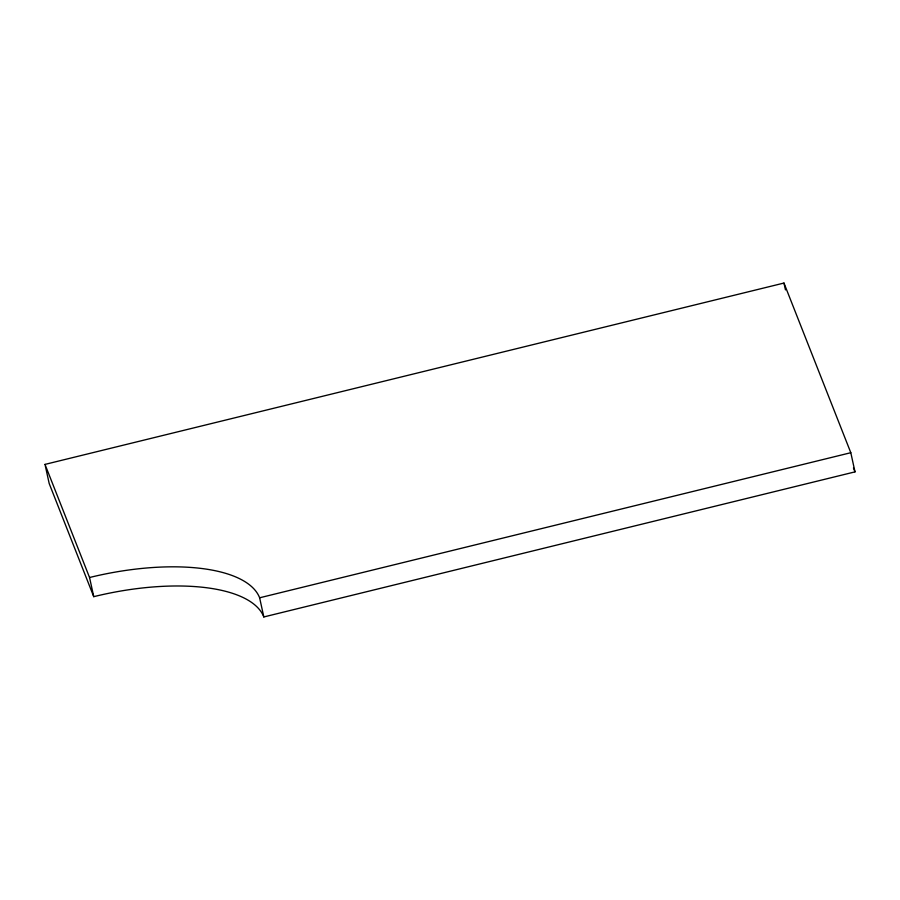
<?xml version="1.0" encoding="UTF-8"?>
<svg xmlns="http://www.w3.org/2000/svg" width="900" height="900" viewBox="0 0 900 900"><rect width="100%" height="100%" fill="white"/><g stroke="black" fill="none" stroke-linecap="round" stroke-linejoin="round"><path stroke-width="1.35" d="M45 464.4L783.967 283.05L850.804 452.711L855 471.87L263.824 616.95A152.438 60.131 -12.4 0 0 93.746 596.666L49.196 483.548L45 464.4L89.55 577.508L93.746 596.666M89.55 577.508A152.438 60.131 -12.4 0 1 259.627 597.791L850.804 452.711M853.459 467.955L855 471.87M783.967 283.05L785.475 289.89M259.627 597.791L263.824 616.95"/></g></svg>
